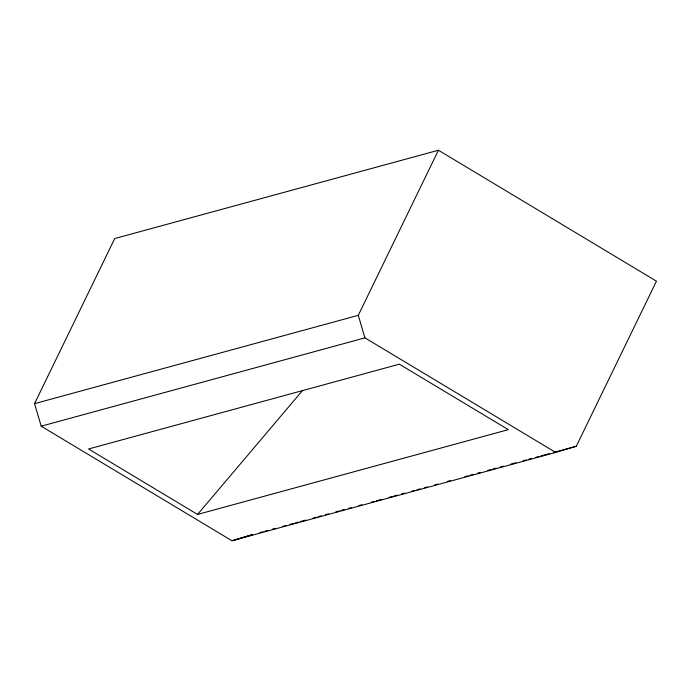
<?xml version="1.0" encoding="UTF-8"?>
<svg xmlns="http://www.w3.org/2000/svg" width="691" height="691" viewBox="0 0 691 691"><rect width="100%" height="100%" fill="white"/><g stroke="black" fill="none" stroke-linecap="round" stroke-linejoin="round"><path stroke-width="1.04" d="M34.55 403.648L114.715 238.559L438.431 150.241L656.45 281.177L576.285 446.265L555.694 452.441L231.969 540.759L41.201 426.192L34.55 403.648L358.275 315.338L438.431 150.241M197.566 514.441L508.334 429.655L399.329 364.192L88.56 448.977L197.566 514.441L302.641 390.389M235.208 539.87L252.569 534.584L231.969 540.759M41.201 426.192L364.926 337.873L555.694 452.441M259.851 532.597L262.977 531.742M265.059 531.18L268.177 530.325M272.34 529.185L275.467 528.339M282.749 526.352L285.875 525.497M290.039 524.365L293.157 523.51M295.238 522.94L298.365 522.094M300.447 521.524L305.655 520.098M312.937 518.112L316.063 517.265M318.145 516.695L321.263 515.84M325.426 514.709L328.553 513.854M335.835 511.867L338.961 511.012M341.043 510.45L344.161 509.595M348.324 508.455L351.451 507.609M358.741 505.622L361.859 504.767M371.231 502.21L374.349 501.364M376.431 500.794L381.639 499.368M388.921 497.382L392.047 496.535M394.129 495.965L397.247 495.11M401.411 493.979L404.537 493.124M411.827 491.137L414.945 490.282M417.027 489.72L420.154 488.865M424.317 487.725L427.435 486.879M434.725 484.892L437.844 484.037M447.215 481.48L450.333 480.634M464.913 476.652L468.032 475.805M470.113 475.235L473.24 474.38M477.403 473.249L480.521 472.394M487.811 470.407L490.93 469.552M493.011 468.99L496.138 468.135M500.301 466.995L503.419 466.149M510.709 464.162L515.918 462.737M523.199 460.75L526.326 459.904M528.408 459.334L531.526 458.478M535.689 457.347L538.816 456.492M540.898 455.922L549.224 453.65M553.387 452.519L576.285 446.265M358.275 315.338L364.926 337.873"/></g></svg>
